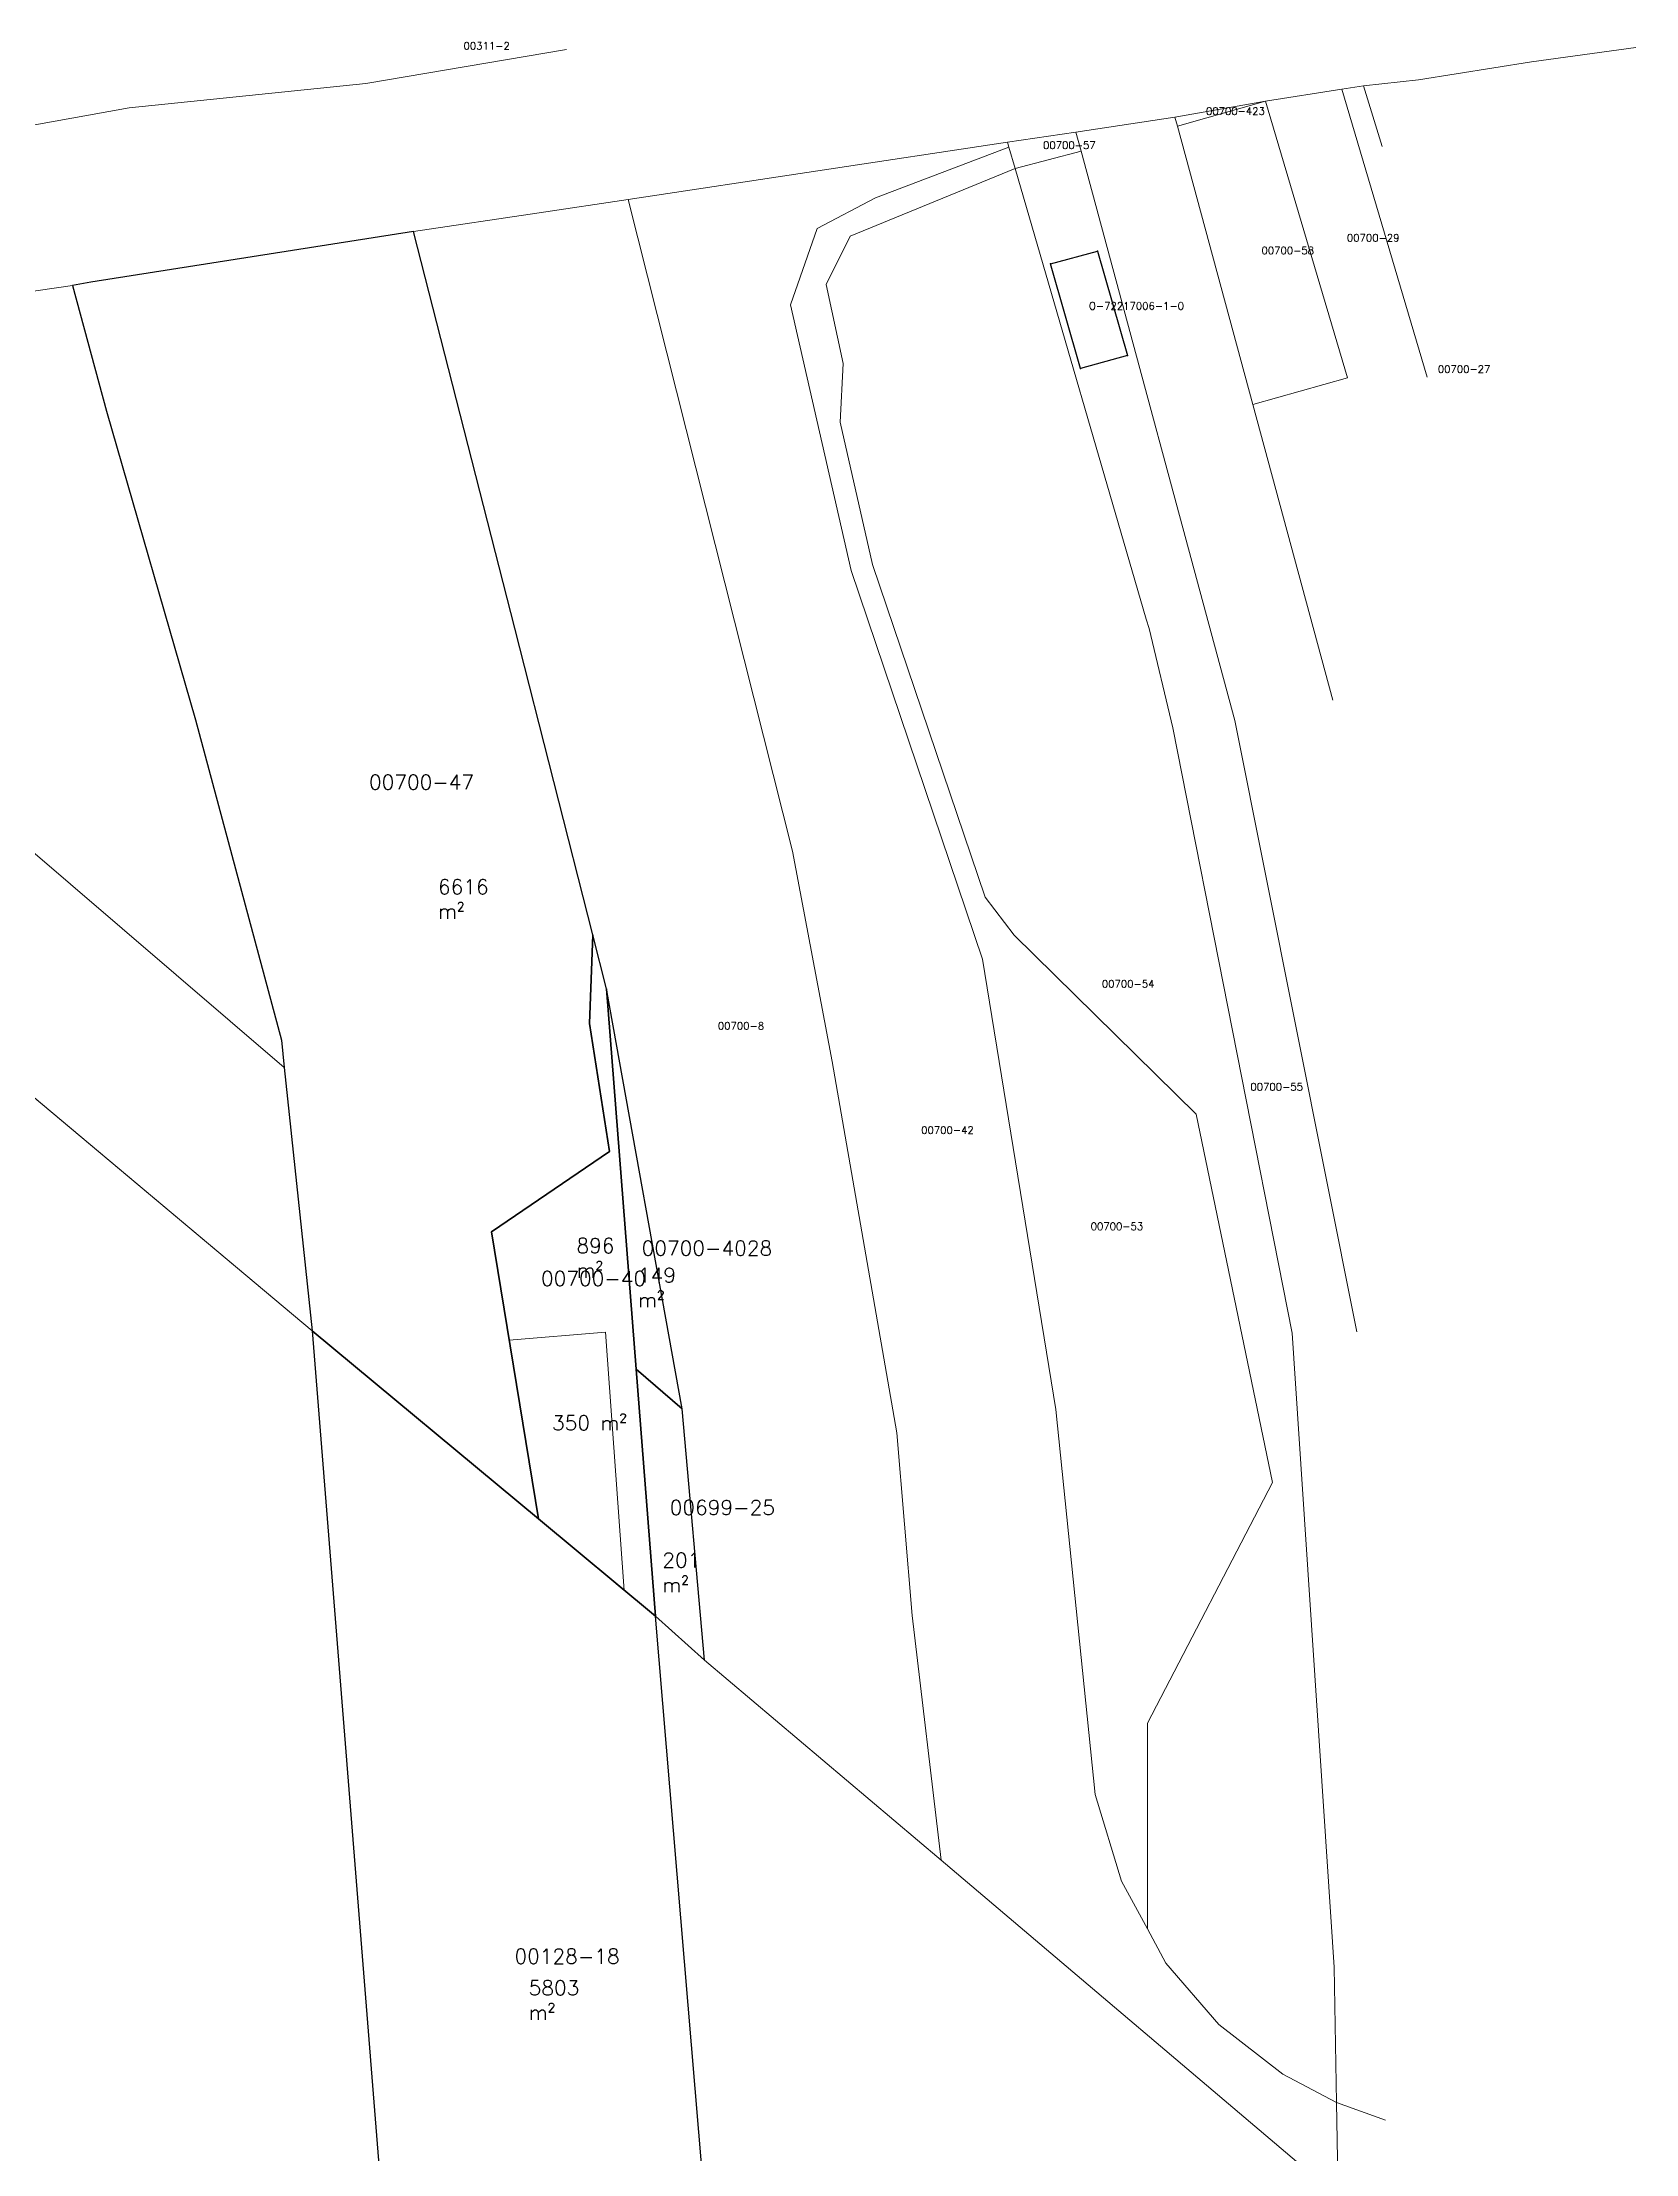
# Model space of a CAD drawing. Header units: metres. Extents: x 7516441 to 7517435, y 4691974 to 4693345.
# Drawn here: x 7516668.1 to 7516883.7, y 4692175.9 to 4692461.4 of the extents above; entities that cross this region are included whole.
import ezdxf

# ---------------------------------------------------------------- set-up
doc = ezdxf.new("R2010")
doc.units = ezdxf.units.M
for name, color, linetype in [('BuildingBoundaryLine', 7, 'Continuous'), ('BuildingBoundaryPoint', 7, 'Continuous'), ('BuildingReferencePoint', 7, 'Continuous'), ('Nr Parceles Baze', 7, 'Continuous'), ('Parcela Baze', 7, 'Continuous')]:
    doc.layers.add(name, color=color, linetype=linetype)
for name, color, linetype, lineweight in [('Nr-Kojshi', 251, 'Continuous', 0), ('Parc-Kojshi', 251, 'Continuous', 0), ('propozim', 6, 'Continuous', 0)]:
    doc.layers.add(name, color=color, linetype=linetype, lineweight=lineweight)
doc.styles.get("Standard").update_dxf_attribs({"font": 'simplex.shx'})

msp = doc.modelspace()

# ---------------------------------------------------------------- linework, layer by layer
at = {"layer": 'BuildingBoundaryLine', "color": 5}
for points in [[(7516804.5, 4692431.46), (7516810.84, 4692433.2)], [(7516808.57, 4692417.33), (7516804.5, 4692431.46)], [(7516808.57, 4692417.33), (7516804.5, 4692431.46)], [(7516810.84, 4692433.2), (7516814.9, 4692419.08)], [(7516810.84, 4692433.2), (7516814.9, 4692419.08)], [(7516814.9, 4692419.08), (7516808.57, 4692417.33)], [(7516814.9, 4692419.08), (7516808.57, 4692417.33)]]:
    msp.add_lwpolyline(points, dxfattribs=at)
at = {"layer": 'BuildingBoundaryPoint', "color": 5}
for p in [(7516804.5, 4692431.46), (7516810.84, 4692433.2), (7516808.57, 4692417.33), (7516808.57, 4692417.33), (7516814.9, 4692419.08), (7516814.9, 4692419.08)]:
    msp.add_point(p, dxfattribs=at)
at = {"layer": 'Parc-Kojshi'}
for points in [[(7516711.88, 4692455.84), (7516739, 4692460.47)], [(7516869.59, 4692458.79), (7516883.68, 4692460.71)], [(7516854.3, 4692456.35), (7516869.59, 4692458.79)], [(7516679.87, 4692452.54), (7516711.88, 4692455.84)], [(7516833.57, 4692453.45), (7516843.9, 4692455.09)], [(7516843.9, 4692455.09), (7516846.82, 4692455.55)], [(7516843.9, 4692455.09), (7516855.46, 4692416.13)], [(7516846.82, 4692455.55), (7516854.3, 4692456.35)], [(7516846.82, 4692455.55), (7516849.35, 4692447.34)], [(7516650.56, 4692447.31), (7516679.87, 4692452.54)], [(7516821.32, 4692451.32), (7516833.57, 4692453.45)], [(7516833.57, 4692453.45), (7516821.7, 4692450.08)], [(7516833.57, 4692453.45), (7516844.69, 4692416.06)], [(7516798.68, 4692447.91), (7516807.94, 4692449.27)], [(7516807.94, 4692449.27), (7516821.32, 4692451.32)], [(7516807.94, 4692449.27), (7516808.63, 4692446.7)], [(7516821.7, 4692450.08), (7516821.32, 4692451.32)], [(7516831.87, 4692412.46), (7516821.7, 4692450.08)], [(7516747.38, 4692440.18), (7516798.68, 4692447.91)], [(7516798.87, 4692447.26), (7516780.83, 4692440.38)], [(7516798.87, 4692447.26), (7516798.68, 4692447.91)], [(7516799.72, 4692444.35), (7516798.87, 4692447.26)], [(7516799.72, 4692444.35), (7516808.63, 4692446.7)], [(7516808.63, 4692446.7), (7516829.43, 4692369.73)], [(7516799.72, 4692444.35), (7516777.39, 4692435.19)], [(7516817.45, 4692383.42), (7516799.72, 4692444.35)], [(7516735.34, 4692438.37), (7516747.38, 4692440.18)], [(7516769.6, 4692352.06), (7516747.38, 4692440.18)], [(7516780.83, 4692440.38), (7516772.95, 4692436.26)], [(7516718.33, 4692435.86), (7516735.34, 4692438.37)], [(7516674.68, 4692428.97), (7516718.33, 4692435.86)], [(7516732.02, 4692382.21), (7516718.33, 4692435.86)], [(7516772.95, 4692436.26), (7516769.33, 4692425.93)], [(7516777.39, 4692435.19), (7516774.16, 4692428.66)], [(7516672.2, 4692428.54), (7516674.68, 4692428.97)], [(7516774.16, 4692428.66), (7516776.43, 4692418.01)], [(7516653.89, 4692425.86), (7516672.2, 4692428.54)], [(7516672.2, 4692428.54), (7516676.8, 4692411.54)], [(7516769.33, 4692425.93), (7516777.51, 4692390.01)], [(7516776.43, 4692418.01), (7516776.02, 4692410.04)], [(7516591.82, 4692416.24), (7516700.84, 4692322.8)], [(7516844.69, 4692416.06), (7516831.87, 4692412.46)], [(7516676.8, 4692411.54), (7516688.82, 4692369.8)], [(7516842.68, 4692372.48), (7516831.87, 4692412.46)], [(7516776.02, 4692410.04), (7516780.4, 4692390.82)], [(7516568.92, 4692400.97), (7516704.59, 4692287.19)], [(7516704.59, 4692287.19), (7516569.88, 4692400.21)], [(7516777.51, 4692390.01), (7516795.31, 4692337.45)], [(7516780.4, 4692390.82), (7516795.64, 4692345.84)], [(7516817.83, 4692382.14), (7516817.45, 4692383.42)], [(7516742.58, 4692340.74), (7516732.02, 4692382.21)], [(7516821.06, 4692368.73), (7516817.83, 4692382.14)], [(7516688.82, 4692369.8), (7516700.45, 4692326.5)], [(7516837.21, 4692286.88), (7516821.06, 4692368.73)], [(7516829.43, 4692369.73), (7516845.92, 4692287.07)], [(7516774.96, 4692323.6), (7516769.6, 4692352.06)], [(7516795.64, 4692345.84), (7516799.59, 4692340.67)], [(7516742.58, 4692340.74), (7516742.12, 4692328.76)], [(7516744.44, 4692333.42), (7516742.58, 4692340.74)], [(7516799.59, 4692340.67), (7516824.19, 4692316.48)], [(7516795.31, 4692337.45), (7516805.24, 4692276.55)], [(7516744.44, 4692333.42), (7516754.67, 4692276.66)], [(7516744.44, 4692333.42), (7516748.45, 4692281.99)], [(7516742.12, 4692328.76), (7516744.84, 4692311.44)], [(7516700.45, 4692326.5), (7516700.84, 4692322.8)], [(7516783.72, 4692273.38), (7516774.96, 4692323.6)], [(7516700.84, 4692322.8), (7516704.59, 4692287.19)], [(7516824.19, 4692316.48), (7516834.53, 4692266.68)], [(7516744.84, 4692311.44), (7516728.88, 4692300.6)], [(7516728.88, 4692300.6), (7516735.21, 4692261.76)], [(7516704.59, 4692287.19), (7516735.21, 4692261.76)], [(7516735.21, 4692261.76), (7516704.59, 4692287.19)], [(7516704.59, 4692287.19), (7516717.14, 4692130.48)], [(7516842.86, 4692201.14), (7516837.21, 4692286.88)], [(7516837.21, 4692286.88), (7516837.21, 4692286.88)], [(7516754.67, 4692276.66), (7516748.45, 4692281.99)], [(7516748.45, 4692281.99), (7516751.06, 4692248.59)], [(7516754.67, 4692276.66), (7516757.7, 4692242.65)], [(7516805.24, 4692276.55), (7516810.52, 4692224.48)], [(7516785.78, 4692248.68), (7516783.72, 4692273.38)], [(7516834.53, 4692266.68), (7516817.6, 4692234.16)], [(7516735.21, 4692261.76), (7516751.06, 4692248.59)], [(7516751.06, 4692248.59), (7516735.21, 4692261.76)], [(7516751.06, 4692248.59), (7516757.7, 4692242.65)], [(7516757.7, 4692242.65), (7516751.06, 4692248.59)], [(7516760.35, 4692138.04), (7516751.06, 4692248.59)], [(7516789.69, 4692215.61), (7516785.78, 4692248.68)], [(7516757.7, 4692242.65), (7516789.69, 4692215.61)], [(7516789.69, 4692215.61), (7516757.7, 4692242.65)], [(7516817.6, 4692234.16), (7516817.6, 4692206.32)], [(7516810.52, 4692224.48), (7516814.09, 4692212.76)], [(7516789.69, 4692215.61), (7516843.43, 4692170.08)], [(7516843.43, 4692170.08), (7516789.69, 4692215.61)], [(7516814.09, 4692212.76), (7516817.6, 4692206.32)], [(7516817.6, 4692206.32), (7516820.11, 4692201.71)], [(7516820.11, 4692201.71), (7516827.27, 4692193.39)], [(7516843.19, 4692182.83), (7516842.86, 4692201.14)], [(7516827.27, 4692193.39), (7516835.94, 4692186.66)], [(7516835.94, 4692186.66), (7516843.19, 4692182.83)], [(7516843.43, 4692170.08), (7516843.19, 4692182.83)], [(7516843.19, 4692182.83), (7516849.8, 4692180.44)]]:
    msp.add_lwpolyline(points, dxfattribs=at)
at = {"layer": 'Parcela Baze', "flags": 128}
for points in [[(7516718.33, 4692435.86), (7516674.68, 4692428.97), (7516672.2, 4692428.54), (7516676.8, 4692411.54), (7516688.82, 4692369.8), (7516700.45, 4692326.5), (7516700.84, 4692322.8), (7516704.59, 4692287.19), (7516735.21, 4692261.76), (7516728.88, 4692300.6), (7516744.84, 4692311.44), (7516742.12, 4692328.76), (7516742.58, 4692340.74), (7516732.02, 4692382.21)], [(7516748.45, 4692281.99), (7516744.44, 4692333.42), (7516742.58, 4692340.74), (7516742.12, 4692328.76), (7516744.84, 4692311.44), (7516728.88, 4692300.6), (7516735.21, 4692261.76), (7516751.06, 4692248.59)], [(7516744.44, 4692333.42), (7516748.45, 4692281.99), (7516754.67, 4692276.66)], [(7516751.06, 4692248.59), (7516735.21, 4692261.76), (7516704.59, 4692287.19), (7516717.14, 4692130.48), (7516739.53, 4692135.32), (7516760.35, 4692138.04)], [(7516754.67, 4692276.66), (7516748.45, 4692281.99), (7516751.06, 4692248.59), (7516757.7, 4692242.65)]]:
    msp.add_lwpolyline(points, close=True, dxfattribs=at)
at = {"layer": 'propozim', "flags": 128}
msp.add_lwpolyline([(7516744.3, 4692287.02), (7516731.27, 4692285.95), (7516735.21, 4692261.76), (7516746.83, 4692252.1)], close=True, dxfattribs=at)
for points in [[(7516744.3, 4692287.02), (7516731.27, 4692285.95)], [(7516744.3, 4692287.02), (7516746.83, 4692252.1)]]:
    msp.add_lwpolyline(points, dxfattribs=at)

# ---------------------------------------------------------------- texts
at = {"layer": 'BuildingReferencePoint'}
msp.add_text('O-72217006-1-0', height=1, dxfattribs=at).set_placement((7516809.7, 4692425.27))
msp.add_text('O-72217006-1-0', height=1, dxfattribs=at).set_placement((7516809.7, 4692425.27))
at = {"layer": 'Nr Parceles Baze'}
for s, p in [('00700-47', (7516712.29, 4692360.38)), ('00700-4028', (7516749.19, 4692297.36)), ('00700-40', (7516735.56, 4692293.26)), ('00699-25', (7516752.99, 4692262.3)), ('00128-18', (7516731.98, 4692201.62))]:
    msp.add_text(s, height=2, dxfattribs=at).set_placement(p)
at = {"layer": 'Nr Parceles Baze', "char_height": 2, "attachment_point": 1}
for s, insert, width in [('6616 m²', (7516721.62, 4692348.24), 10.2497), ('896 m²', (7516740.37, 4692299.71), 8.6958), ('149 m²', (7516748.68, 4692295.71), 8.6958), ('201 m²', (7516751.97, 4692257.18), 8.6958), ('5803 m²', (7516733.9, 4692199.36), 10.2497)]:
    msp.add_mtext(s, dxfattribs=dict(at, insert=insert, width=width))
at = {"layer": 'Nr-Kojshi'}
for s, p in [('00311-2', (7516725.09, 4692460.43)), ('00700-423', (7516825.53, 4692451.62)), ('00700-57', (7516803.49, 4692447.01)), ('00700-29', (7516844.6, 4692434.48)), ('00700-58', (7516833.03, 4692432.77)), ('00700-27', (7516856.89, 4692416.74)), ('00700-54', (7516811.45, 4692333.61)), ('00700-8', (7516759.5, 4692327.93)), ('00700-55', (7516831.54, 4692319.68)), ('00700-42', (7516787, 4692313.83)), ('00700-53', (7516809.93, 4692300.82))]:
    msp.add_text(s, height=1, dxfattribs=at).set_placement(p)
at = {"layer": 'propozim'}
msp.add_text('350 m²', height=2, dxfattribs=at).set_placement((7516737.07, 4692273.74))

doc.saveas('drawing.dxf')
